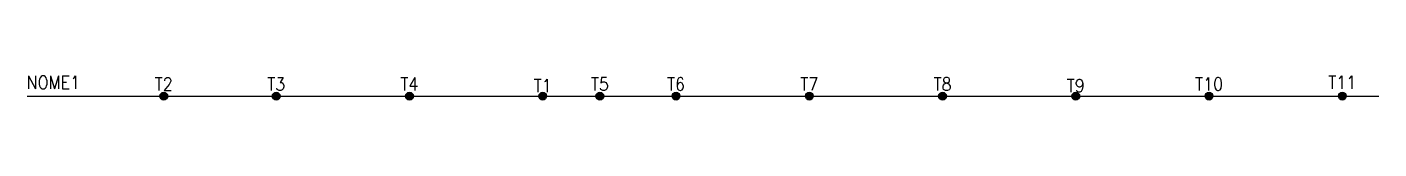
# Model space of a CAD drawing. Header units: millimetres. Extents: x 893 to 1102, y 1018 to 1022.
import ezdxf
from ezdxf.enums import TextEntityAlignment as Align

# ---------------------------------------------------------------- set-up
doc = ezdxf.new("R2010")
doc.units = ezdxf.units.MM
doc.styles.add('ROMANS', font='romans.shx')

msp = doc.modelspace()

# ---------------------------------------------------------------- hatches: boundary and pattern name
h = msp.add_hatch(color=256)
h.dxf.hatch_style = 1
h.paths.add_polyline_path([(914.75, 1018.57, 1), (913.55, 1018.57, 1)])
h = msp.add_hatch(color=256)
h.dxf.hatch_style = 1
h.paths.add_polyline_path([(932.12, 1018.57, 1), (930.92, 1018.57, 1)])
h = msp.add_hatch(color=256)
h.dxf.hatch_style = 1
h.paths.add_polyline_path([(952.7, 1018.57, 1), (951.5, 1018.57, 1)])
h = msp.add_hatch(color=256)
h.dxf.hatch_style = 1
h.paths.add_polyline_path([(973.28, 1018.57, 1), (972.08, 1018.57, 1)])
h = msp.add_hatch(color=256)
h.dxf.hatch_style = 1
h.paths.add_polyline_path([(982.1, 1018.57, 1), (980.9, 1018.57, 1)])
h = msp.add_hatch(color=256)
h.dxf.hatch_style = 1
h.paths.add_polyline_path([(993.86, 1018.57, 1), (992.66, 1018.57, 1)])
h = msp.add_hatch(color=256)
h.dxf.hatch_style = 1
h.paths.add_polyline_path([(1014.44, 1018.57, 1), (1013.24, 1018.57, 1)])
h = msp.add_hatch(color=256)
h.dxf.hatch_style = 1
h.paths.add_polyline_path([(1035.02, 1018.57, 1), (1033.82, 1018.57, 1)])
h = msp.add_hatch(color=256)
h.dxf.hatch_style = 1
h.paths.add_polyline_path([(1055.6, 1018.57, 1), (1054.4, 1018.57, 1)])
h = msp.add_hatch(color=256)
h.dxf.hatch_style = 1
h.paths.add_polyline_path([(1076.18, 1018.57, 1), (1074.98, 1018.57, 1)])
h = msp.add_hatch(color=256)
h.dxf.hatch_style = 1
h.paths.add_polyline_path([(1095.56, 1018.57, 1), (1096.76, 1018.57, 1)])

# ---------------------------------------------------------------- linework, layer by layer
at = {"color": 7}
msp.add_line((893.04, 1018.57), (1101.82, 1018.57), dxfattribs=at)
for centre in [(914.15, 1018.57), (931.52, 1018.57), (952.1, 1018.57), (972.68, 1018.57), (981.5, 1018.57), (993.26, 1018.57), (1013.84, 1018.57), (1034.42, 1018.57), (1055, 1018.57), (1075.58, 1018.57), (1096.16, 1018.57)]:
    msp.add_circle(centre, 0.6)

# ---------------------------------------------------------------- texts
at = {"style": 'ROMANS', "width": 0.9}
msp.add_attdef('NOME1', (892.96, 1019.68), '', height=2, dxfattribs=at)
at = {"style": 'ROMANS', "width": 0.9, "flags": 1}
for tag, p in [('T2', (914.15, 1019.43)), ('T3', (931.52, 1019.43)), ('T4', (952.1, 1019.43)), ('T1', (972.68, 1019.19)), ('T5', (981.5, 1019.43)), ('T6', (993.26, 1019.43)), ('T7', (1013.84, 1019.43)), ('T8', (1034.42, 1019.43)), ('T9', (1055, 1019.19)), ('T10', (1075.58, 1019.43)), ('T11', (1096.16, 1019.68))]:
    msp.add_attdef(tag, text='', height=2, dxfattribs=at).set_placement(p, align=Align.CENTER)

doc.saveas('drawing.dxf')
